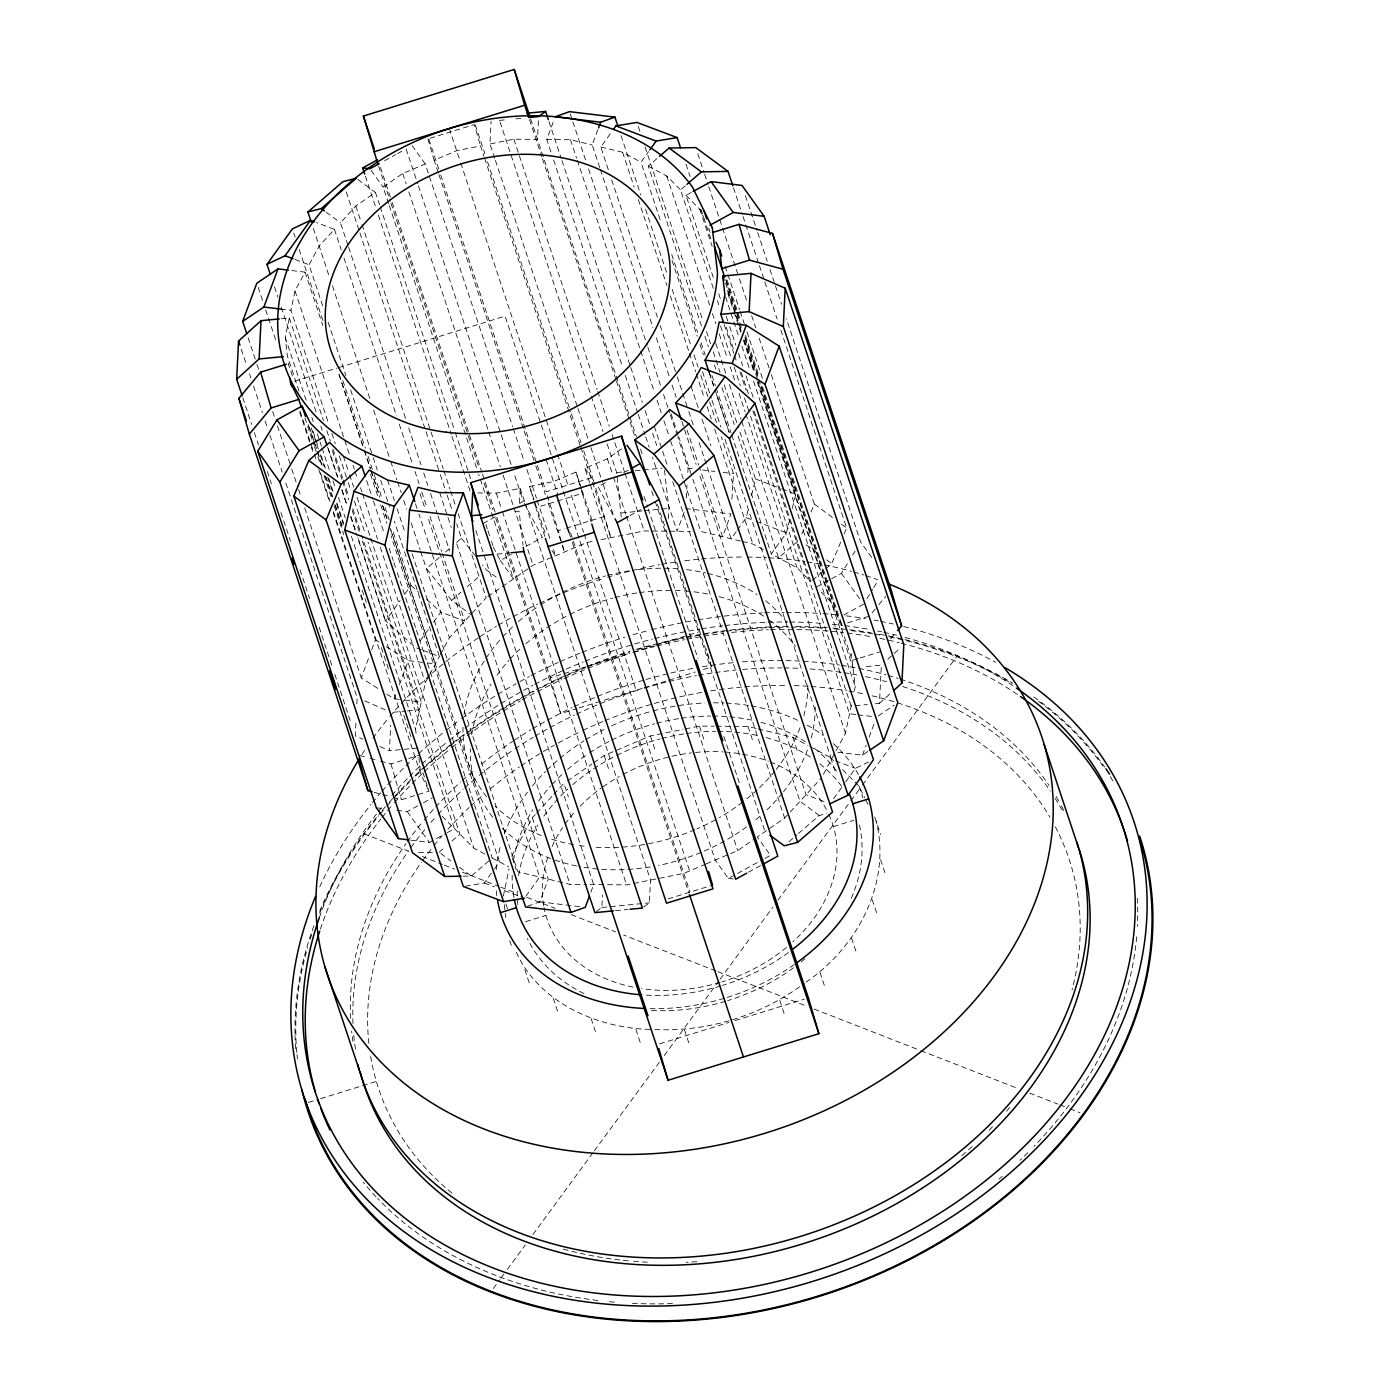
<?xml version="1.0" encoding="UTF-8"?>
<svg xmlns="http://www.w3.org/2000/svg" width="1389" height="1389" viewBox="0 0 1389 1389"><rect width="100%" height="100%" fill="white"/><g stroke="black" fill="none" stroke-linecap="round" stroke-linejoin="round"><path stroke-width="0.75" stroke-dasharray="5 3.75" d="M355.897 723.096L355.271 735.84L362.859 739.156M356.851 703.963L357.164 697.573L284.919 480.368M417.759 747.994L389.441 750.72L390.708 725.214M494.727 158.346L489.952 143.987L491.081 121.208M519.486 502.818L520.198 488.32L496.307 493.13L476.965 492.956M538.411 120.756L537.491 139.404L513.843 139.178L489.952 143.987M596.263 911.618L601.854 907.468L602.479 895.037M621.196 517.107L616.664 472.555L606.455 441.824M643.802 907.017L649.392 902.867L650.521 880.088L520.198 488.32M668.422 518.722L668.925 508.374L664.202 467.971M875.417 703.772L879.463 703.39L881.355 665.123L863.159 666.876M686.201 497.904L687.017 485.178M687.833 472.434L688.093 468.197L677.867 437.448M731.899 499.137L733.514 473.666L721.256 436.771M299.034 391.09L287.436 356.226L285.249 337.388L289.329 317.959L281.238 318.741M327.769 421.058L290.926 310.303L295.006 290.857L305.059 272.14L290.492 270.386M416.075 733.444L415.571 729.156L425.329 682.624L439.393 656.459M503.322 896.148L509.051 868.837M867.76 751.588L862.465 755.182L835.414 751.935L845.467 733.218L851.961 702.226M854.339 690.906L855.225 686.687L851.405 653.715M806.019 982.145C857.03 947.593 891.912 883.091 876.112 821.021M737.42 529.99L746.258 517.68L748.688 507.489M751.623 495.265L755.529 478.962L739.174 429.791M754.244 411.422L810.863 581.661L797.043 567.754L771.26 553.898L786.469 532.838L789.89 518.566M792.32 508.391L795.741 494.119L758.255 381.419M550.895 151.8L546.797 139.49L553.812 120.548M377.739 688.371L361.296 677.936L368.727 657.848M371.696 649.826L375.429 639.791L333.152 512.732M599.718 167.513L592.218 144.96L597.826 129.802M386.889 694.17L394.198 698.806L395.691 694.795M399.407 684.742L408.331 660.643L424.982 662.657M527.594 906.218L539.835 901.843L548.256 879.115L427.482 516.066M684.135 512.315L677.12 531.258L652.552 457.415M590.863 892.155L593.676 884.585L475.628 529.747M862.465 755.182L866.18 745.146M869.149 737.108L874.358 723.061M801.904 533.845L807.721 519.99M811.054 512.055L814.371 504.138L770.756 372.999M812.478 580.272L831.681 563.604L840.831 541.814M844.147 533.897L846.648 527.942L779.837 327.144M322.665 305.788L309.035 264.778L319.088 246.061L334.436 229.341L316.466 222.57M440.348 654.67L449.411 637.811L486.15 597.791L458.179 513.687M511.69 856.214L532.352 817.774L535.216 814.649M823.399 774.281L834.407 753.793M816.315 587.13L841.404 573.379L848.193 562.302M852.707 554.923L854.964 551.225M866.927 598.676L872.57 589.457M873.698 587.599L878.23 580.22M608.295 169.58L600.795 147.026L612.15 131.191M660.122 219.618L641.024 162.183L648.576 151.627M421.388 649.757L415.398 647.5L385.586 620.866L400.101 600.621M404.946 593.867L410.988 585.429L392.583 530.112M420.242 640.763L428.697 628.939M433.542 622.203L440.799 612.063L464.759 621.091L442.24 553.412M465.437 886.147L484.327 883.005L493.147 870.677M494.415 868.924L499.45 861.892L390.969 535.772M736.17 531.744L731.118 538.793L699.049 442.379M525.806 896.391L539.679 877.049L418.905 513.999M833.626 798.71L844.512 783.518M845.71 781.833L855.398 768.325L869.879 761.467M718.912 980.86L663.438 1056.682M720.162 979.158L772.892 907.052M777.996 900.072L849.634 802.443M850.919 800.706L861.163 786.764M862.43 785.011L957.09 656.025M493.303 1288.541L499.693 1279.825M500.978 1278.071L506.082 1271.109M507.367 1269.355L525.285 1244.961M532.959 1234.491L593.068 1152.557M594.353 1150.821L662.154 1058.418M872.066 612.844L877.518 606.316M878.872 604.666L885.678 596.506M890.714 638.818L896.148 632.273M347.979 245.315L340.479 222.744L355.827 206.023L375.429 192.446L379.527 204.756M536.658 813.086L552.423 795.914M553.846 794.352L563.882 783.431L568.379 796.939M765.009 858.367L770.496 855.346L757.318 836.977L784.646 818.052L788.917 813.381M790.219 811.957L821.385 778.014M887.762 659.306L900.593 647.673M879.463 703.39L890.679 693.215M701.497 326.068L648.281 166.09L657.882 157.756M713.304 288.356L680.541 189.894L685.35 185.727M439.219 557.51L426.51 568.535L451.581 600.326L470.802 614.511M445.574 552.006L450.331 547.874M456.686 542.37L461.461 538.238L456.686 523.879M451.581 600.326L461.113 592.061M467.468 586.557L478.597 576.904M439.115 852.221L445.504 846.665M451.911 841.109L459.915 834.181L362.355 540.859M797.807 541.189L778.604 557.84L737.663 434.774M463.162 876.181L471.375 876.042L488.997 860.763M789.021 841.682L796.973 834.789M798.553 833.417L819.215 815.499L826.837 813.555M388.607 203.506L383.156 187.098L402.758 173.503L425.26 163.989L512.61 426.527M589.665 482.695L584.891 468.336L607.392 458.804L621.647 448.925M487.886 596.593L533.081 565.271L586.974 542.474L593.329 541.189M567.389 781L591.888 764.019M593.641 762.804L604.146 755.512L650.399 735.944L683.11 729.364M706.341 863.836L737.715 850.572L755.529 838.209M654.861 1029.509C707.834 1032.201 761.953 1015.29 804.266 983.343M878.352 715.839L894.256 705.074M384.631 160.69L395.605 154.648M397.445 153.641L402.932 150.637M713.286 277.418L685.992 195.38L691.375 192.429M483.094 523.497L497.748 515.458M519.712 503.408L523.375 501.394L513.826 472.711M605.378 482.678L598.069 486.706L614.094 517.003M623.696 472.642L629.182 469.621M493.286 547.231L500.3 560.479L511.291 554.454M525.927 546.415L542.404 537.369L524.382 503.287M629.912 515.649L640.902 509.624M396.959 810.343L407.272 811.61L421.596 803.745M423.385 802.773L432.344 797.859M410.831 840.154L429.392 842.463L434.774 839.512M436.563 838.522L445.522 833.608M447.31 832.636L454.481 828.695L357.581 537.439M843.817 615.032L863.524 604.215M590.342 484.744L715.213 860.086L728.374 878.456L735.701 874.445M737.542 873.438L763.169 859.374M748.515 872.188L761.328 865.156M438.23 172.531L434.132 160.221L456.651 150.707L480.542 145.897L483.945 156.141M581.47 488.494L576.018 472.086L553.499 481.601L529.608 486.428L533.584 499.988M705.786 864.08L683.822 873.368L626.63 884.897L588.571 884.533M429.913 138.292L474.309 124.576L480.542 145.897M294.503 381.228L336.885 368.137M338.933 367.495L505.075 316.154L689.656 871.007M592.443 482.278L610.865 537.647L592.53 477.417L546.12 491.758L440.469 174.163M544.766 536.397L535.841 507.732L582.251 493.39L580.55 487.574M562.406 545.842L564.455 551.989L558.222 530.685L564.264 528.81M566.295 528.185L604.632 516.343M496.88 517.316L550.27 677.832L630.832 652.934M632.898 652.292L653.559 645.902M655.625 645.26L699.014 631.856M380.499 761.103L390.969 763.95L406.769 759.071M408.748 758.446L418.61 755.408M847.637 622.828L869.34 616.108M495.717 518.114L560.739 713.599L577.043 708.564M579.074 707.939L642.256 688.406M644.305 687.781L666.72 680.853M668.751 680.228L695.247 672.033M703.407 669.515L711.55 666.998L706.324 649.114M393.07 797.46L401.438 799.717L429.079 791.174L422.951 772.718M858.107 658.594L852.186 660.435L758.707 379.423M860.086 657.987L879.827 651.892M525.528 921.723L545.912 915.42M833.4 826.577L853.766 820.291M668.196 898.874L710.56 885.783M308.341 1102.449L318.654 1099.255M320.703 1098.612L376.384 1081.423M659.636 1043.868L728.93 1022.46M735.041 1020.568L804.335 999.16M600.899 539.661L644.166 530.945L690.455 531.379M685.159 728.947L699.466 726.065L714.259 726.204M499.346 120.409L505.544 119.801M515.875 118.812L524.139 118.013M616.664 472.555L624.946 471.756M635.277 470.767L641.475 470.159M643.541 469.968L662.136 468.162M514.937 511.517L519.069 511.117L523.045 545.13M621.404 512.958L642.065 510.961M644.131 510.77L668.925 508.374M496.932 554.107L511.395 552.718M393.365 712.262L405.501 711.081M407.515 710.89L419.652 709.71L361.644 535.373M855.19 705.734L867.326 704.553M601.854 907.468L649.392 902.867M615.535 910.646L627.932 909.448M418.593 852.568L435 852.29M546.797 139.49L570.445 139.716L592.218 144.96M716.359 726.221L748.046 726.516L756.172 728.478M412.134 553.881L517.889 871.806L570.028 884.359L586.8 884.515M516.309 952.246C539.262 1003.344 599.145 1028.954 652.761 1029.492M728.374 878.456L735.701 879.22M280.526 309.053L290.926 310.303M688.093 468.197L692.226 468.683M702.539 469.933L714.936 471.427M723.2 472.416L733.514 473.666M685.541 508.53L730.961 513.999L722.54 536.727L699.344 466.982M427.065 662.9L435.382 663.907L390.361 528.532M855.78 714.519L849.547 713.772L749.921 414.304M857.864 714.779L872.431 716.533M394.198 698.806L402.532 699.813M404.598 700.056L421.249 702.053L368.033 542.075M539.835 901.843L583.189 907.052M376.332 807.773L384.579 808.797M600.795 147.026L622.585 152.269L641.024 162.183M740.389 541.016L700.751 531.466L670.054 439.167M742.473 541.519L752.907 544.037L763.967 549.975M758.203 728.965L792.789 737.299L807.929 745.442M359.577 755.442L367.946 757.717M370.047 758.272L378.416 760.547M374.231 792.355L380.517 794.057M382.6 794.612L390.986 796.887M295.058 259.5L309.035 264.778M755.529 478.962L779.663 488.06M781.677 488.824L795.741 494.119M746.258 517.68L754.296 520.719M756.311 521.465L786.469 532.838M835.431 760.807L855.398 768.325M423.385 650.521L439.341 656.528L394.32 521.17M824.007 801.505L806.037 794.734L698.91 472.711M484.327 883.005L494.38 886.79M504.433 890.575L522.524 897.398M715.908 970.911L623.626 935.057M717.905 971.692L806.089 1005.914M814.145 1009.056L918.858 1049.893M920.872 1050.674L1017.529 1088.368M1029.614 1093.074L1057.81 1104.081M1059.824 1104.863L1067.881 1108.005M1069.895 1108.787L1079.947 1112.711M363.849 833.747L408.158 851.04M422.256 856.527L442.379 864.375M444.393 865.173L454.463 869.097M462.52 872.24L498.773 886.373M500.787 887.154L516.899 893.44M526.952 897.363L555.149 908.354M571.261 914.639L615.57 931.915M364.769 700.889L387.548 710.803M379.944 746.587L389.441 750.72M648.281 166.09L666.72 176.004L680.541 189.894M809.822 746.449L830.657 757.647L833.643 760.668M442.119 816.281L473.753 848.071L484.813 854.027M492.105 857.951L508.721 866.875M375.429 639.791L379.075 642.1M386.385 646.736L408.331 660.643M814.371 504.138L833.053 517.923M841.543 524.191L846.648 527.942M357.806 179.441L375.429 192.446M806.21 544.818L819.805 554.836M826.594 559.854L831.681 563.604M326.068 212.118L340.479 222.744M496.151 577.112L486.532 570.028L482.573 565.01M819.215 815.499L799.995 801.314L692.868 479.292M440.799 853.471L450.991 861.006M459.481 867.257L471.375 876.042M410.988 585.429L418.836 592.443M426.683 599.458L440.799 612.063M685.992 195.38L699.83 209.27L703.511 216.806M821.125 591.957L830.153 601.038L841.994 625.241M842.619 769.68L859.079 786.209L864.757 797.807M461.461 538.238L474.656 554.958M871.684 557.423L860.624 542.005L786.33 318.654M841.404 573.379L861.076 600.795M412.082 145.602L425.26 163.989M371.176 170.396L383.156 187.098M584.891 468.336L594.475 481.688M551.989 550.739L555.583 555.739L553.534 549.593M500.3 560.479L513.479 578.848L478.684 474.239M407.272 811.61L429.392 842.463M865.694 799.751L868.542 805.551M333.464 511.69L420.798 774.229L429.305 791.626M745.424 195.693L757.022 230.539M757.699 232.588L767.249 261.271M769.975 269.466L774.732 283.807M775.427 285.856L781.556 304.295M733.496 187.793L742.351 214.444M743.028 216.493L758.707 263.615M759.401 265.664L764.158 280.005M764.853 282.054L777.111 318.949M697.816 153.745L703.945 172.184M704.622 174.233L708.043 184.477M708.72 186.525L738.705 276.689M739.399 278.738L746.9 301.274M751.657 315.616L755.755 327.908M759.158 338.152L770.062 370.95M725.145 266.254L739.573 309.625M740.146 311.379L744.244 323.672M746.969 331.884L762.752 379.301M727.089 280.074L740.823 321.38M745.511 335.443L759.227 376.697M762.561 386.732L841.717 624.651M708.807 228.265L710.161 232.38M725.857 279.554L736.101 310.32M736.778 312.369L739.504 320.564M744.973 336.971L757.925 375.95M761.346 386.211L838.452 617.983M725.961 280.977L741.639 328.151M745.06 338.412L758.116 377.634M685.992 164.215L690.09 176.507M700.994 209.305L711.897 242.085M725.544 283.061L741.205 330.2M744.626 340.444L757.578 379.371M727.489 290.44L739.087 325.321M739.781 327.37L741.136 331.467M743.879 339.68L754.783 372.495M758.203 382.739L853.037 667.849M699.83 209.27L712.106 246.2M727.801 293.374L733.27 309.782M733.948 311.831L740.771 332.336M743.497 340.548L754.418 373.363M757.144 381.576L830.153 601.038M725.579 296.968L739.226 337.996M741.952 346.191L750.147 370.811M753.55 381.072L855.225 686.687M718.755 293.826L720.787 299.972M726.256 316.397L728.982 324.592M729.659 326.641L735.805 345.097M738.531 353.31L742.629 365.62M746.049 375.863L753.55 398.435M717.401 300.666L718.755 304.764M726.256 327.318L734.451 351.938M741.275 372.443L748.775 395.014M724.242 324.609L733.791 353.327M734.468 355.376L737.194 363.588M739.92 371.783L746.067 390.24M752.89 410.762L851.144 706.116M720.578 326.12L730.822 356.886M734.225 367.13L740.372 385.604M744.469 397.896L749.244 412.255M666.72 176.004L709.692 305.215M712.435 313.428L715.839 323.672M719.259 333.933L727.437 358.553M730.163 366.748L734.937 381.107M739.035 393.417L745.181 411.873M745.858 413.922L797.043 567.754M874.757 816.992L880.591 834.529M715.821 343.5L726.065 374.266M729.468 384.527L741.066 419.391M741.743 421.44L845.467 733.218M859.079 786.209L862.934 797.79M638.28 126.521L640.329 132.667M645.104 147.008L703.042 321.189M706.445 331.433L710.543 343.725M713.269 351.921L720.075 372.408M724.173 384.701L738.479 427.743M880.591 859.704L885.088 873.212M704.918 336.329L708.321 346.59M714.467 365.047L715.821 369.144M721.967 387.6L734.243 424.53M671.72 254.482L697.643 332.422M701.063 342.684L705.161 354.994M711.984 375.499L715.387 385.76M716.064 387.809L731.083 432.934M731.76 434.983L771.329 553.951M672.016 260.455L697.243 336.277M699.969 344.472L703.372 354.716M709.519 373.155L714.293 387.496M714.97 389.545L729.277 432.587M709.171 372.478L713.946 386.837M716.689 395.032L728.965 431.962M702.487 371.644L711.359 398.296M712.036 400.362L720.908 427.013M725.006 439.323L831.438 759.297M830.657 757.647L835.154 771.155M621.039 135.566L640.815 194.981M645.59 209.322L666.72 272.852M672.172 289.242L691.253 346.625M693.979 354.82L698.077 367.113M700.803 375.308L708.98 399.893M709.657 401.942L716.481 422.43M872.205 899.638L876.702 913.129M622.585 152.269L634.183 187.133M638.28 199.443L666.928 285.596M670.349 295.84L688.77 351.226M689.448 353.275L695.594 371.731M696.271 373.797L704.449 398.4M707.192 406.612L711.272 418.922M714.693 429.166L752.907 544.037M691.062 386.246L698.58 408.817M701.983 419.079L710.855 445.73M611.716 179.841L657.431 317.265M660.157 325.477L676.53 374.7M677.224 376.749L688.128 409.564M688.822 411.613L693.597 425.972M792.789 737.299L797.269 750.807M600.413 169.562L652.952 327.509M656.355 337.77L669.324 376.732M672.05 384.944L676.148 397.237M687.051 430.069L698.667 464.933M681.86 421.44L696.184 464.499M851.561 938.079L856.041 951.587M671.026 413.662L677.849 434.167M678.544 436.233L692.191 477.243M570.167 113.707L572.216 119.853M572.893 121.902L585.845 160.829M588.571 169.024L647.205 345.253M647.882 347.302L660.834 386.229M663.56 394.424L669.689 412.863M670.366 414.912L677.19 435.399M570.445 139.716L576.574 158.172M577.268 160.221L640.034 348.917M640.711 350.983L654.358 391.993M657.084 400.206L661.181 412.516M663.907 420.711L669.376 437.118M654.323 426.284L667.276 465.246M672.745 481.653L784.646 818.052M549.002 121.676L561.278 158.554M561.955 160.603L630.12 365.515M630.797 367.564L642.395 402.393M645.121 410.588L649.896 424.93M652.622 433.125L656.702 445.435M748.046 726.516L752.525 740.024M553.621 159.995L622.532 367.165M625.258 375.36L637.551 412.29M638.228 414.339L645.052 434.844M645.729 436.893L649.149 447.154M820.014 972.422L824.51 985.93M530.633 118.829L636.422 436.806M640.52 449.116L643.246 457.328M529.469 119.628L541.797 156.662M542.474 158.728L615.726 378.902M616.403 380.968L629.408 420.068M630.102 422.117L634.895 436.528M657.483 504.433L711.55 666.998M651.771 491.15L654.497 499.346M655.191 501.394L765.044 831.629M644.062 496.498L647.465 506.759M648.142 508.808L697.955 658.542M723.877 736.483L740.268 785.705M513.843 139.178L597.079 389.406M597.774 391.472L609.372 426.336M612.098 434.531L624.373 471.461M625.05 473.51L644.166 530.945M500.109 122.163L603.034 431.58M699.466 726.065L703.963 739.556M607.392 458.804L612.862 475.212M613.539 477.26L625.814 514.19M626.508 516.239L737.715 850.572M779.75 1000.34L784.247 1013.848M495.404 160.395L577.286 406.543M577.963 408.592L588.207 439.358M590.933 447.553L602.531 482.417M603.208 484.483L614.129 517.298M475.281 124.975L484.83 153.675M487.556 161.871L570.723 411.856M571.4 413.905L580.949 442.587M583.675 450.783L592.53 477.417M484.639 158.19L580.151 445.348M580.845 447.397L591.749 480.212M582.165 490.543L593.068 523.358M449.272 128.535L460.176 161.315M460.749 163.017L556.972 452.293M557.631 454.272L568.57 487.14M571.278 495.283L583.554 532.213M584.248 534.261L636.145 690.298M650.399 735.944L654.879 749.452M546.12 459.429L557.597 493.911M570.566 532.89L689.968 891.842M568.917 532.247L571.66 540.477M572.337 542.543L688.718 892.363M428.888 139.317L439.792 172.114M438.907 174.58L523.514 428.923M524.191 430.972L535.112 463.787M535.807 465.836L545.356 494.553M548.082 502.766L561.729 543.793M513.288 428.576L524.209 461.391M526.935 469.604L536.484 498.304M537.161 500.37L550.808 541.38M529.608 486.428L545.981 535.65M406.126 148.953L417.724 183.782M418.402 185.831L511.1 464.499M604.146 755.512L608.642 769.02M402.758 173.503L406.161 183.765M408.887 191.96L488.043 429.896M488.72 431.944L500.318 466.808M503.061 475.021L513.288 505.787M513.965 507.836L533.081 565.271M684.43 1029.787L688.927 1043.295M496.307 493.13L501.759 509.537M502.453 511.586L626.63 884.897M380.499 167.496L391.455 200.415M392.149 202.481L481.809 472.052M482.504 474.1L496.186 515.267M378.659 166.229L390.292 201.214M390.969 203.28L467.642 433.75M468.336 435.799L479.274 468.735M484.067 483.129L492.973 509.885M389.302 205.555L477.99 472.191M380.204 206.805L454.585 430.364M455.262 432.43L470.958 479.604M485.976 524.729L487.331 528.827M488.008 530.876L490.751 539.088M491.428 541.137L494.154 549.332M365.376 176.16L375.603 206.892M378.329 215.087L451.269 434.34M451.946 436.389L470.35 491.723M635.867 1029.336L640.364 1042.844M355.827 206.023L361.296 222.431M361.973 224.497L443.178 468.579M443.855 470.628L449.984 489.084M450.678 491.133L455.453 505.492M346.26 191.925L359.213 230.869M359.89 232.918L425.329 429.635M426.006 431.684L439.636 472.659M440.33 474.708L446.459 493.147M447.136 495.196L452.588 511.586M439.705 492.591L451.303 527.473M456.773 543.88L570.028 884.359M348.674 247.364L405.987 419.652M408.713 427.864L420.989 464.777M423.732 472.989L427.812 485.299M430.555 493.494L437.379 513.999M438.056 516.066L449.654 550.929M532.352 817.774L536.849 831.282M334.436 229.341L341.26 249.846M343.986 258.059L396.525 415.988M399.251 424.183L412.22 463.162M414.946 471.375L419.044 483.667M421.77 491.88L427.222 508.287M429.965 516.5L441.563 551.364M419.982 493.512L424.756 507.87M591.124 1018.554L595.603 1032.062M415.485 503.738L418.228 511.951M313.358 228.386L329.315 276.828M332.44 285.769L370.255 399.893M373.676 410.154L390.049 459.377M390.726 461.426L396.872 479.882M397.549 481.931L401.282 492.713M403.695 500.387L406.734 509.121M411.196 522.958L420.068 549.627M420.745 551.676L449.411 637.811M387.566 480.038L394.389 500.544M397.115 508.756L404.633 531.31M512.333 858.159L516.187 869.722M328.134 322.213L345.878 375.534M350.653 389.892L372.478 455.523M373.172 457.571L377.252 469.881M380.673 480.143L389.545 506.811M553.239 998.205L557.736 1011.713M293.756 232.987L295.11 237.085M299.208 249.378L323.064 321.102M342.823 380.517L365.324 448.143M368.05 456.339L373.502 472.729M374.179 474.778L381.68 497.314M385.083 507.575L389.18 519.868M305.059 272.14L322.804 325.477M339.176 374.7L363.744 448.543M364.422 450.592L370.568 469.048M371.245 471.097L379.44 495.717M382.843 505.978L386.941 518.271M338.933 374.283L363.501 448.126M364.178 450.175L370.325 468.631M371.002 470.68L379.874 497.349M382.6 505.561L387.375 519.92M390.795 530.164L474.587 782.059M370.498 474.239L377.999 496.793M380.725 505.006L386.871 523.462M366.644 480.577L372.79 499.05M373.467 501.099L384.388 533.914M389.163 548.273L393.261 560.583M393.938 562.632L396.664 570.827M397.358 572.876L415.78 628.262M416.457 630.311L492.192 857.985M505.874 903.874L507.801 909.656M524.834 969.644L529.313 983.152M295.006 290.857L344.142 438.542M344.819 440.591L350.271 456.998M352.997 465.211L354.369 469.308M355.046 471.357L357.789 479.57M360.515 487.765L361.869 491.88M362.564 493.928L377.565 539.054M380.291 547.249L425.329 682.624M509.728 940.631L512.281 948.34M343.43 456.321L348.899 472.729M349.577 474.778L353.674 487.088M357.077 497.331L370.047 536.31M370.724 538.359L473.753 848.071M331.867 433.368L335.287 443.629M339.367 455.922L347.563 480.542M348.24 482.591L350.983 490.803M354.386 501.047L365.307 533.862M289.329 317.959L323.446 420.502M326.849 430.764L330.269 441.025M332.995 449.22L342.545 477.938M343.222 479.986L348.691 496.394M352.789 508.704L360.966 533.324M332.336 450.609L341.885 479.327M342.562 481.375L348.708 499.849M352.112 510.093L359.629 532.664M274.484 286.863L277.887 297.107M281.29 307.351L316.744 413.905M320.824 426.215L322.196 430.312M328.325 448.751L337.874 477.434M341.954 489.727L347.406 506.117M350.827 516.361L355.584 530.702M358.31 538.915L385.586 620.866M327.561 447.189L337.805 477.955M341.885 490.265L347.354 506.672M350.757 516.934L356.904 535.39M285.249 337.388L306.396 400.97M311.865 417.377L313.22 421.492M317.317 433.802L321.415 446.095M322.092 448.143L330.287 472.764M333.013 480.976L335.062 487.122M338.465 497.384L345.288 517.889M351.434 536.345L415.571 729.156M313.046 431.232L318.498 447.64M321.241 455.852L325.321 468.162M328.742 478.424L333.516 492.765M336.919 503.026L343.743 523.531M311.31 428.02L316.084 442.362M316.761 444.428L319.505 452.623M320.182 454.672L324.279 466.982M327.682 477.243L333.152 493.651M336.555 503.894L343.378 524.417M292.385 375.95L288.287 363.64L288.773 367.825M309.434 427.222L322.404 466.2M325.825 476.444L332.648 496.967M335.374 505.162L342.198 525.684M308.167 424.548L312.942 438.907M313.619 440.955L316.362 449.168M317.039 451.217L321.814 465.575M325.217 475.837L332.04 496.342M334.784 504.537L342.284 527.108M304.903 417.881L313.775 444.549M314.452 446.598L317.178 454.793M317.873 456.842L320.599 465.055M324.002 475.316L331.52 497.87M334.245 506.082L343.795 534.782M362.216 590.169L366.314 602.479M381.315 647.604L388.833 670.158M403.834 715.283L411.335 737.854M300.024 411.196L313.671 452.206M314.348 454.255L317.074 462.468M320.494 472.729L330.044 501.429M258.18 287.332L262.955 301.691M265.681 309.886L275.907 340.618M299.764 412.342L310.667 445.122M311.344 447.171L312.716 451.269M318.845 469.708L329.749 502.488M248.127 337.787L256.323 362.373M257 364.422L259.048 370.568M272.678 411.561L274.727 417.707M277.453 425.902L291.082 466.878M291.759 468.926L297.888 487.365M298.583 489.414L301.309 497.609M304.712 507.853L361.296 677.936M241.287 349.229L246.738 365.62M249.464 373.815L250.836 377.912M253.562 386.107L262.417 412.759M265.143 420.954L267.192 427.1M269.917 435.295L282.193 472.173M242.797 397.74L251.669 424.392M254.395 432.587L258.476 444.879M267.348 471.513L271.428 483.806M280.977 512.489L290.509 541.189M300.059 569.872L309.608 598.555M319.14 627.238L332.093 666.182M334.818 674.377L351.191 723.547M582.251 493.39L591.158 522.073M547.405 495.856L558.222 530.685M576.018 472.086L579.977 485.646M427.899 138.917L434.132 160.221M534.14 501.915L535.841 507.732M550.27 677.832L560.739 713.599M390.969 763.95L401.438 799.717M504.311 904.743L505.804 917.643M418.853 757.491L420.798 774.229M859.409 825.031A176.073 135.063 -18.4 0 1 851.231 898.37M805.047 958.67A176.073 135.063 -18.4 0 1 800.186 962.646M793.449 967.803A176.073 135.063 -18.4 0 1 727.61 1000.67M725.614 1001.278A176.073 135.063 -18.4 0 1 648.732 1010.254M583.97 993.569A176.073 135.063 -18.4 0 1 527.403 938.513M517.819 904.569A176.073 135.063 -18.4 0 1 517.281 889.759M518.618 875.521A176.073 135.063 -18.4 0 1 537.908 824.997M543.88 816.072A176.073 135.063 -18.4 0 1 567.841 789.039M572.685 784.698A176.073 135.063 -18.4 0 1 614.91 756.311M616.768 755.373A176.073 135.063 -18.4 0 1 659.688 739.017M661.72 738.497A176.073 135.063 -18.4 0 1 684.256 733.843M686.305 733.531A176.073 135.063 -18.4 0 1 715.752 731.308M717.887 731.308A176.073 135.063 -18.4 0 1 732.645 731.916M734.729 732.09A176.073 135.063 -18.4 0 1 757.786 735.545M766.016 737.524A176.073 135.063 -18.4 0 1 811.419 757.717M819.84 763.846A176.073 135.063 -18.4 0 1 842.29 787.233M788.362 952.559A176.073 135.063 -18.4 0 1 722.523 985.426M720.544 986.016A176.073 135.063 -18.4 0 1 643.663 994.993M513.965 897.624A176.073 135.063 -18.4 0 1 512.211 874.514M513.548 860.277A176.073 135.063 -18.4 0 1 532.838 809.752M538.81 800.811A176.073 135.063 -18.4 0 1 550.634 786.105M552.075 784.525A176.073 135.063 -18.4 0 1 562.753 773.795M567.615 769.437A176.073 135.063 -18.4 0 1 587.807 754.019M589.613 752.838A176.073 135.063 -18.4 0 1 609.84 741.049M611.698 740.111A176.073 135.063 -18.4 0 1 654.618 723.773M656.632 723.235A176.073 135.063 -18.4 0 1 679.186 718.582M681.235 718.287A176.073 135.063 -18.4 0 1 710.664 716.064M712.8 716.064A176.073 135.063 -18.4 0 1 727.576 716.655M729.659 716.828A176.073 135.063 -18.4 0 1 752.699 720.301M760.946 722.28A176.073 135.063 -18.4 0 1 806.349 742.455M814.77 748.602A176.073 135.063 -18.4 0 1 837.202 771.989M828.868 814.475A150.481 115.443 -18.4 0 1 792.876 941.864M786.452 947.454A150.481 115.443 -18.4 0 1 722.089 981.832M720.127 982.422A150.481 115.443 -18.4 0 1 641.596 988.621M633.106 987.128A150.481 115.443 -18.4 0 1 544.002 907.625M543.637 905.628A150.481 115.443 -18.4 0 1 548.95 854.061M552.093 846.405A150.481 115.443 -18.4 0 1 562.58 827.636M565.063 824.059A150.481 115.443 -18.4 0 1 574.247 812.53M580.133 806.193A150.481 115.443 -18.4 0 1 601.194 788.101M602.913 786.851A150.481 115.443 -18.4 0 1 619.234 776.503M622.897 774.489A150.481 115.443 -18.4 0 1 691.496 752.89M695.524 752.456A150.481 115.443 -18.4 0 1 723.131 751.9M725.214 752.039A150.481 115.443 -18.4 0 1 768.36 761.224M770.357 762.005A150.481 115.443 -18.4 0 1 827.931 812.496M794.317 964.522A192.776 147.894 -18.4 0 1 726.134 997.736M724.138 998.344A192.776 147.894 -18.4 0 1 647.187 1008.588M496.845 895.801A192.776 147.894 -18.4 0 1 495.995 887.102M496.22 869.809A192.776 147.894 -18.4 0 1 500.891 844.477M504.311 834.042A192.776 147.894 -18.4 0 1 527.403 792.303M532.543 785.757A192.776 147.894 -18.4 0 1 545.443 771.555M546.971 770.044A192.776 147.894 -18.4 0 1 583.779 740.997M585.62 739.851A192.776 147.894 -18.4 0 1 604.093 729.485M611.629 725.839A192.776 147.894 -18.4 0 1 651.042 711.446M653.073 710.89A192.776 147.894 -18.4 0 1 704.9 702.99M713.46 702.799A192.776 147.894 -18.4 0 1 724.086 702.99M726.187 703.094A192.776 147.894 -18.4 0 1 749.122 705.543M751.241 705.89A192.776 147.894 -18.4 0 1 799.56 721.204M807.269 725.214A192.776 147.894 -18.4 0 1 823.278 735.476M833.348 743.671A192.776 147.894 -18.4 0 1 858.697 775.027M355.445 1049.06A376.471 288.825 -18.4 0 1 353.483 1032.131M352.98 1023.589A376.471 288.825 -18.4 0 1 408.505 850.936M410.988 847.464A376.471 288.825 -18.4 0 1 425.294 829.025M430.885 822.444A376.471 288.825 -18.4 0 1 436.667 815.933M438.143 814.319A376.471 288.825 -18.4 0 1 463.11 789.421M464.742 787.945A376.471 288.825 -18.4 0 1 477.677 776.711M479.274 775.375A376.471 288.825 -18.4 0 1 513.288 749.973M515.059 748.775A376.471 288.825 -18.4 0 1 533.237 737.229M535.078 736.118A376.471 288.825 -18.4 0 1 548.117 728.617M549.992 727.576A376.471 288.825 -18.4 0 1 574.49 715.04M576.418 714.12A376.471 288.825 -18.4 0 1 640.294 689.361M644.357 688.128A376.471 288.825 -18.4 0 1 667.015 681.93M669.099 681.426A376.471 288.825 -18.4 0 1 696.358 675.61M698.459 675.228A376.471 288.825 -18.4 0 1 713.182 672.832M715.283 672.536A376.471 288.825 -18.4 0 1 736.153 670.054M742.664 669.463A376.471 288.825 -18.4 0 1 781.938 667.918M784.108 667.935A376.471 288.825 -18.4 0 1 801.401 668.439M809.961 668.96A376.471 288.825 -18.4 0 1 841.821 672.398M843.991 672.727A376.471 288.825 -18.4 0 1 856.909 674.915M865.434 676.617A376.471 288.825 -18.4 0 1 886.408 681.669M902.676 686.496A376.471 288.825 -18.4 0 1 1050.344 791.088M1055.154 798.362A376.471 288.825 -18.4 0 1 1063.957 813.45M1137.278 898.214A425.051 326.085 -18.4 0 1 1137.383 926.446M1136.671 936.828A425.051 326.085 -18.4 0 1 1033.902 1146.481M1027.808 1152.696A425.051 326.085 -18.4 0 1 1019.995 1160.301M1002.233 1176.361A425.051 326.085 -18.4 0 1 999.038 1179.087M672.398 1303.594A425.051 326.085 -18.4 0 1 631.387 1303.299M614.424 1302.17A425.051 326.085 -18.4 0 1 606.073 1301.389M597.791 1300.469A425.051 326.085 -18.4 0 1 377.582 1198.447M376.089 1196.867A425.051 326.085 -18.4 0 1 363.276 1182.299M320.373 929.119A425.051 326.085 -18.4 0 1 380.812 819.024M382.131 817.374A425.051 326.085 -18.4 0 1 393 804.3M394.407 802.686A425.051 326.085 -18.4 0 1 422.916 772.944M424.513 771.451A425.051 326.085 -18.4 0 1 450.401 748.758M452.05 747.421A425.051 326.085 -18.4 0 1 465.593 736.865M467.329 735.562A425.051 326.085 -18.4 0 1 501.481 712.21M503.339 711.046A425.051 326.085 -18.4 0 1 520.25 700.994M522.16 699.917A425.051 326.085 -18.4 0 1 561.92 679.568M563.865 678.683A425.051 326.085 -18.4 0 1 629.825 653.594M633.957 652.326A425.051 326.085 -18.4 0 1 654.879 646.493M656.997 645.954A425.051 326.085 -18.4 0 1 684.69 639.669M686.826 639.253A425.051 326.085 -18.4 0 1 701.827 636.544M703.963 636.179A425.051 326.085 -18.4 0 1 723.2 633.419M731.69 632.429A425.051 326.085 -18.4 0 1 768.343 629.738M770.513 629.668A425.051 326.085 -18.4 0 1 843.071 632.551M847.307 633.054A425.051 326.085 -18.4 0 1 871.285 636.718M879.932 638.35A425.051 326.085 -18.4 0 1 899.117 642.673M901.218 643.194A425.051 326.085 -18.4 0 1 1018.814 695.403M297.42 1058.869A437.205 335.409 -18.4 0 1 296.986 1054.546M296.777 1052.376A437.205 335.409 -18.4 0 1 307.542 947.784M310.094 939.381A437.205 335.409 -18.4 0 1 312.872 931.012M319.661 913.181A437.205 335.409 -18.4 0 1 378.641 815.881M379.996 814.232A437.205 335.409 -18.4 0 1 385.534 807.669M386.958 806.037A437.205 335.409 -18.4 0 1 392.705 799.543M394.163 797.946A437.205 335.409 -18.4 0 1 409.304 782.163M415.589 776.017A437.205 335.409 -18.4 0 1 421.996 769.975M423.628 768.482A437.205 335.409 -18.4 0 1 447.935 747.647M449.585 746.327A437.205 335.409 -18.4 0 1 464.794 734.677M466.513 733.409A437.205 335.409 -18.4 0 1 500.526 710.543M502.367 709.414A437.205 335.409 -18.4 0 1 521.014 698.493M524.799 696.41A437.205 335.409 -18.4 0 1 534.14 691.392M541.727 687.503A437.205 335.409 -18.4 0 1 584.977 667.918M586.991 667.102A437.205 335.409 -18.4 0 1 629.668 652.031M637.864 649.566A437.205 335.409 -18.4 0 1 654.462 644.982M656.546 644.444A437.205 335.409 -18.4 0 1 683.926 638.159M686.044 637.725A437.205 335.409 -18.4 0 1 700.889 634.981M703.008 634.617A437.205 335.409 -18.4 0 1 724.173 631.491M726.291 631.231A437.205 335.409 -18.4 0 1 767.162 627.724M769.35 627.62A437.205 335.409 -18.4 0 1 789.039 627.134M791.226 627.134A437.205 335.409 -18.4 0 1 825.83 628.279M834.338 628.922A437.205 335.409 -18.4 0 1 842.776 629.721M851.127 630.641A437.205 335.409 -18.4 0 1 872.657 633.749M874.792 634.113A437.205 335.409 -18.4 0 1 881.216 635.259M889.707 636.943A437.205 335.409 -18.4 0 1 1012.043 683.666M1038.486 701.254A437.205 335.409 -18.4 0 1 1102.935 766.016M1110.228 776.729A437.205 335.409 -18.4 0 1 1114.811 784.073M1055.293 826.768A363.814 279.102 -18.4 0 1 1072.03 989.992M1009.734 1107.45A363.814 279.102 -18.4 0 1 1004.178 1113.978M992.51 1126.757A363.814 279.102 -18.4 0 1 987.961 1131.445M972.161 1146.55A363.814 279.102 -18.4 0 1 967.248 1150.925M965.598 1152.366A363.814 279.102 -18.4 0 1 959.209 1157.784M696.827 1261.681A363.814 279.102 -18.4 0 1 686.027 1262.288M647.326 1262.202A363.814 279.102 -18.4 0 1 630.467 1261.056M628.384 1260.865A363.814 279.102 -18.4 0 1 561.208 1248.485M451.929 1193.064A363.814 279.102 -18.4 0 1 370.637 1056.3M368.866 1043.365A363.814 279.102 -18.4 0 1 421.423 862.309M422.707 860.503A363.814 279.102 -18.4 0 1 432.76 847.168M434.08 845.519A363.814 279.102 -18.4 0 1 442.258 835.692M447.953 829.233A363.814 279.102 -18.4 0 1 469.256 807.426M470.836 805.933A363.814 279.102 -18.4 0 1 482.226 795.671M490.248 788.9A363.814 279.102 -18.4 0 1 519.347 766.954M521.153 765.738A363.814 279.102 -18.4 0 1 554.419 745.112M558.222 743.011A363.814 279.102 -18.4 0 1 581.053 731.291M582.998 730.354A363.814 279.102 -18.4 0 1 602.809 721.551M604.805 720.717A363.814 279.102 -18.4 0 1 702.157 692.347M710.647 690.906A363.814 279.102 -18.4 0 1 742.403 687.017M744.556 686.843A363.814 279.102 -18.4 0 1 785.532 685.385M794.109 685.576A363.814 279.102 -18.4 0 1 808.971 686.322M811.072 686.479A363.814 279.102 -18.4 0 1 846.908 690.732M849.044 691.08A363.814 279.102 -18.4 0 1 863.854 693.927M872.223 695.82A363.814 279.102 -18.4 0 1 1049.997 817.27M319.331 917.573A425.051 326.085 -18.4 0 1 377.061 813.294M378.364 811.645A425.051 326.085 -18.4 0 1 383.659 805.047M391.941 795.289A425.051 326.085 -18.4 0 1 408.053 777.823M409.581 776.26A425.051 326.085 -18.4 0 1 420.468 765.565M422.048 764.054A425.051 326.085 -18.4 0 1 447.935 741.361M449.602 740.024A425.051 326.085 -18.4 0 1 463.127 729.468M464.864 728.183A425.051 326.085 -18.4 0 1 499.033 704.813M500.891 703.65A425.051 326.085 -18.4 0 1 532.803 685.35M534.661 684.378A425.051 326.085 -18.4 0 1 583.102 661.963M585.082 661.164A425.051 326.085 -18.4 0 1 652.431 639.096M654.532 638.558A425.051 326.085 -18.4 0 1 699.362 629.148M701.514 628.8A425.051 326.085 -18.4 0 1 722.87 625.779M724.989 625.519A425.051 326.085 -18.4 0 1 765.895 622.341M768.065 622.272A425.051 326.085 -18.4 0 1 787.563 621.994M789.733 622.012A425.051 326.085 -18.4 0 1 823.92 623.522M832.306 624.269A425.051 326.085 -18.4 0 1 842.672 625.397M844.859 625.675A425.051 326.085 -18.4 0 1 868.837 629.321M877.466 630.971A425.051 326.085 -18.4 0 1 881.772 631.856M883.908 632.308A425.051 326.085 -18.4 0 1 896.652 635.277M905.038 637.464A425.051 326.085 -18.4 0 1 1014.63 686.826M319.783 886.79A437.205 335.409 -18.4 0 1 371.019 804.405M372.374 802.755A437.205 335.409 -18.4 0 1 380.621 792.876M382.044 791.244A437.205 335.409 -18.4 0 1 404.39 767.37M405.935 765.825A437.205 335.409 -18.4 0 1 417.082 755.199M418.697 753.706A437.205 335.409 -18.4 0 1 444.671 731.534M446.32 730.232A437.205 335.409 -18.4 0 1 459.863 719.901M461.599 718.634A437.205 335.409 -18.4 0 1 516.1 683.718M519.868 681.634A437.205 335.409 -18.4 0 1 529.209 676.617M531.102 675.627A437.205 335.409 -18.4 0 1 558.152 662.501M560.132 661.615A437.205 335.409 -18.4 0 1 580.064 653.125M582.078 652.326A437.205 335.409 -18.4 0 1 624.755 637.256M632.95 634.79A437.205 335.409 -18.4 0 1 649.531 630.207M651.632 629.668A437.205 335.409 -18.4 0 1 695.976 620.188M698.094 619.841A437.205 335.409 -18.4 0 1 762.248 612.931M764.436 612.844A437.205 335.409 -18.4 0 1 784.125 612.358M786.296 612.358A437.205 335.409 -18.4 0 1 820.916 613.487M823.052 613.643A437.205 335.409 -18.4 0 1 837.862 614.928M846.196 615.865A437.205 335.409 -18.4 0 1 865.59 618.609M874.15 620.084A437.205 335.409 -18.4 0 1 878.421 620.883M880.557 621.3A437.205 335.409 -18.4 0 1 893.231 623.991M903.683 626.508A437.205 335.409 -18.4 0 1 995.844 662.397M815.187 707.105A176.073 135.063 -18.4 0 1 810.69 739.851M807.408 749.921A176.073 135.063 -18.4 0 1 783.552 791.643M782.233 793.275A176.073 135.063 -18.4 0 1 766.172 810.568M759.731 816.402A176.073 135.063 -18.4 0 1 753.307 821.732M746.57 826.889A176.073 135.063 -18.4 0 1 658.455 865.434M650.226 866.927A176.073 135.063 -18.4 0 1 599.77 869.184M597.704 869.01A176.073 135.063 -18.4 0 1 578.831 866.406M576.73 865.989A176.073 135.063 -18.4 0 1 552.579 859.235M550.686 858.541A176.073 135.063 -18.4 0 1 501.151 826.959M492.661 817.236A176.073 135.063 -18.4 0 1 470.402 748.845M471.739 734.607A176.073 135.063 -18.4 0 1 491.029 684.082M497.002 675.158A176.073 135.063 -18.4 0 1 508.843 660.452M510.284 658.855A176.073 135.063 -18.4 0 1 520.962 648.125M525.806 643.784A176.073 135.063 -18.4 0 1 568.049 615.396M569.889 614.459A176.073 135.063 -18.4 0 1 612.809 598.103M614.841 597.583A176.073 135.063 -18.4 0 1 637.377 592.929M639.444 592.617A176.073 135.063 -18.4 0 1 673.144 590.412M675.262 590.464A176.073 135.063 -18.4 0 1 689.916 591.367M693.996 591.818A176.073 135.063 -18.4 0 1 710.908 594.631M719.137 596.628A176.073 135.063 -18.4 0 1 766.207 617.931M769.454 620.241A176.073 135.063 -18.4 0 1 795.411 646.336M807.808 684.933A176.073 135.063 -18.4 0 1 803.866 715.648M800.029 727.732A176.073 135.063 -18.4 0 1 776.173 769.471M774.854 771.103A176.073 135.063 -18.4 0 1 758.793 788.396M757.213 789.872A176.073 135.063 -18.4 0 1 744.278 800.863M742.594 802.165A176.073 135.063 -18.4 0 1 719.328 817.617M715.595 819.718A176.073 135.063 -18.4 0 1 696.913 828.868M694.986 829.684A176.073 135.063 -18.4 0 1 594.475 847.168M584.179 846.196A176.073 135.063 -18.4 0 1 575.671 844.981M573.553 844.616A176.073 135.063 -18.4 0 1 551.016 839.043M541.328 835.588A176.073 135.063 -18.4 0 1 495.3 806.332M486.601 796.73A176.073 135.063 -18.4 0 1 463.023 726.673M464.065 714.484A176.073 135.063 -18.4 0 1 484.796 660.105M485.976 658.299A176.073 135.063 -18.4 0 1 501.464 638.28M502.905 636.683A176.073 135.063 -18.4 0 1 513.583 625.953M518.427 621.612A176.073 135.063 -18.4 0 1 538.637 606.194M540.425 604.996A176.073 135.063 -18.4 0 1 560.67 593.225M562.51 592.287A176.073 135.063 -18.4 0 1 605.448 575.931M607.462 575.393A176.073 135.063 -18.4 0 1 629.998 570.757M638.193 569.646A176.073 135.063 -18.4 0 1 678.405 568.83M686.617 569.629A176.073 135.063 -18.4 0 1 705.612 572.928M707.678 573.397A176.073 135.063 -18.4 0 1 757.161 594.614M765.599 600.76A176.073 135.063 -18.4 0 1 786.799 622.463M361.887 754.574A376.471 288.825 -18.4 0 1 365.446 749.088M372.894 738.288A376.471 288.825 -18.4 0 1 388.416 718.148M389.805 716.498A376.471 288.825 -18.4 0 1 399.789 705.056M401.265 703.442A376.471 288.825 -18.4 0 1 478.181 637.898M479.969 636.7A376.471 288.825 -18.4 0 1 496.342 626.352M498.2 625.241A376.471 288.825 -18.4 0 1 511.221 617.74M513.097 616.699A376.471 288.825 -18.4 0 1 537.612 604.163M539.54 603.243A376.471 288.825 -18.4 0 1 603.416 578.484M607.479 577.251A376.471 288.825 -18.4 0 1 630.137 571.053M632.203 570.549A376.471 288.825 -18.4 0 1 659.462 564.733M661.581 564.351A376.471 288.825 -18.4 0 1 676.287 561.972M684.673 560.809A376.471 288.825 -18.4 0 1 699.257 559.177M701.428 558.968A376.471 288.825 -18.4 0 1 745.042 557.041M747.23 557.058A376.471 288.825 -18.4 0 1 766.676 557.683M768.812 557.805A376.471 288.825 -18.4 0 1 804.943 561.521M807.096 561.851A376.471 288.825 -18.4 0 1 822.166 564.455M824.302 564.872A376.471 288.825 -18.4 0 1 851.596 571.365M853.645 571.938A376.471 288.825 -18.4 0 1 863.802 574.994M865.798 575.619A376.471 288.825 -18.4 0 1 877.622 579.682M352.98 1041.663A376.471 288.825 -18.4 0 1 351.608 1031.107M350.618 1018.345A376.471 288.825 -18.4 0 1 406.039 843.54M407.307 841.769A376.471 288.825 -18.4 0 1 422.846 821.646M424.218 819.979A376.471 288.825 -18.4 0 1 434.201 808.537M435.677 806.922A376.471 288.825 -18.4 0 1 460.644 782.042M462.277 780.549A376.471 288.825 -18.4 0 1 475.212 769.315M481.688 764.019A376.471 288.825 -18.4 0 1 512.61 741.379M514.399 740.181A376.471 288.825 -18.4 0 1 530.772 729.833M532.612 728.721A376.471 288.825 -18.4 0 1 545.651 721.221M547.526 720.179A376.471 288.825 -18.4 0 1 572.042 707.643M573.97 706.723A376.471 288.825 -18.4 0 1 595.568 697.191M597.548 696.375A376.471 288.825 -18.4 0 1 643.94 680.124M645.989 679.534A376.471 288.825 -18.4 0 1 668.717 673.526M670.8 673.04A376.471 288.825 -18.4 0 1 693.892 668.213M702.313 666.755A376.471 288.825 -18.4 0 1 733.687 662.657M742.386 661.893A376.471 288.825 -18.4 0 1 801.088 661.164M803.241 661.286A376.471 288.825 -18.4 0 1 839.373 665.001M841.526 665.331A376.471 288.825 -18.4 0 1 856.579 667.935M858.715 668.352A376.471 288.825 -18.4 0 1 886.026 674.846M888.075 675.419A376.471 288.825 -18.4 0 1 898.214 678.474M900.228 679.117A376.471 288.825 -18.4 0 1 1049.112 785.48M1056.126 796.539A376.471 288.825 -18.4 0 1 1060.449 804.127M1061.491 806.054A376.471 288.825 -18.4 0 1 1064.478 811.888M295.649 1048.712A438.056 336.051 -18.4 0 1 295.024 1035.621M294.972 1033.416A438.056 336.051 -18.4 0 1 314.209 924.987M319.661 911.167A438.056 336.051 -18.4 0 1 380.829 812.114M382.218 810.464A438.056 336.051 -18.4 0 1 387.861 803.918M389.285 802.304A438.056 336.051 -18.4 0 1 413.557 777.007M415.155 775.479A438.056 336.051 -18.4 0 1 424.843 766.433M426.492 764.957A438.056 336.051 -18.4 0 1 451.095 744.261M452.762 742.941A438.056 336.051 -18.4 0 1 468.128 731.395M469.881 730.145A438.056 336.051 -18.4 0 1 504.224 707.505M506.082 706.393A438.056 336.051 -18.4 0 1 524.886 695.611M528.688 693.545A438.056 336.051 -18.4 0 1 534.314 690.559M536.189 689.586A438.056 336.051 -18.4 0 1 585.238 667.102M587.252 666.303A438.056 336.051 -18.4 0 1 630.102 651.215M636.249 649.358A438.056 336.051 -18.4 0 1 772.041 626.838M774.229 626.752A438.056 336.051 -18.4 0 1 787.355 626.474M796.105 626.474A438.056 336.051 -18.4 0 1 830.709 627.932M832.827 628.106A438.056 336.051 -18.4 0 1 847.62 629.547M849.721 629.773A438.056 336.051 -18.4 0 1 871.025 632.759M879.584 634.252A438.056 336.051 -18.4 0 1 885.991 635.467M888.109 635.884A438.056 336.051 -18.4 0 1 902.885 639.148M904.968 639.652A438.056 336.051 -18.4 0 1 1012.459 683.006M1033.92 696.983A438.056 336.051 -18.4 0 1 1104.706 767.075"/><path stroke-width="1.5" d="M242.12 395.691L236.668 379.301L238.561 341.034L261.01 320.685L279.206 318.932M236.668 379.301L259.118 358.952L261.01 320.685M613.469 910.854L594.874 912.642L476.271 556.104L471.531 515.701L472.659 492.904M893.891 690.298L901.912 683.041L783.309 326.502L749.14 311.622L751.032 273.355L722.714 276.081L724.902 294.919L720.822 314.348L723.547 322.561M783.309 326.502L785.202 288.235L751.032 273.355M901.912 683.041L903.805 644.774L785.202 288.235M589.474 895.94L585.255 907.312L570.983 912.417L525.563 906.948L406.96 550.409L409.512 510.076L417.933 487.348L439.705 492.591L463.353 492.817L472.902 521.535M570.983 912.417L452.38 555.878L454.932 515.545L463.353 492.817M524.538 898.162L503.547 901.652L463.336 886.495L344.732 529.956L354.004 491.237L369.127 470.124L387.566 480.038L409.356 485.282L414.807 501.689M503.547 901.652L384.944 545.113L394.216 506.395L409.356 485.282M246.773 333.69L242.676 321.397L256.809 283.234L278.008 268.893L288.408 270.143M242.676 321.397L263.875 307.038L278.008 268.893M598.537 127.91L600.638 122.232L614.91 117.127L617.636 125.323M746.275 325.269L719.224 322.005L715.144 341.451L705.091 360.168L732.142 363.414L746.275 325.269L779.177 346.139L897.798 702.678L883.647 740.823L869.531 750.407M883.647 740.823L765.044 384.284L779.177 346.139M461.113 876.199L444.706 876.476L412.429 852.672L293.826 496.116L308.792 460.471L329.61 442.414L343.43 456.321L361.869 466.218L365.29 476.479M444.706 876.476L326.102 519.937L341.052 484.275L361.869 466.218M408.765 839.894L398.452 838.626L376.332 807.773L257.729 451.234L276.949 419.86L302.021 406.092L310.32 423.037L324.158 436.945L326.884 445.14M398.452 838.626L279.849 482.07L299.069 450.696L324.158 436.945M270.386 274.571L266.983 264.327L292.385 228.89L310.476 220.313L314.47 221.806M266.983 264.327L285.075 255.75L310.476 220.313M613.417 129.437L615.935 125.913L636.926 122.423L677.138 137.58L680.541 147.824M649.844 149.873L656.146 141.07L677.138 137.58M725.075 376.558L701.115 367.529L691.062 386.246L675.714 402.966L699.674 411.995L725.075 376.558L754.887 403.209L873.49 759.748L848.089 795.185L829.997 803.762M848.089 795.185L729.485 438.646L754.887 403.209M372.13 791.782L367.946 790.654L249.343 434.115L238.873 398.33L260.646 372.183L286.308 364.248M249.343 434.115L271.115 407.949L298.757 399.424L301.482 407.619M897.52 630.641L901.6 625.745L891.13 589.96L772.527 233.421L739.035 224.358L713.356 232.276M307.907 211.996L342.857 181.681L356.209 178.261L321.258 208.576L307.907 211.996L311.31 222.24M659.48 156.367L669.099 148.033L695.767 147.599L728.044 171.403L732.819 185.744M686.947 184.338L701.358 171.854L728.044 171.403M688.892 423.749L669.672 409.564L654.323 426.284L634.721 439.862L653.941 454.047L688.892 423.749L713.963 455.54L832.567 812.079L797.616 842.376L784.264 845.814L769.836 835.171M797.616 842.376L679.013 485.837L713.963 455.54M548.325 119.628L545.599 111.433L538.619 116.607L530.338 117.405M364.699 174.111L362.651 167.965L377.304 159.926M379.128 163.694L369.978 168.729L362.651 167.965M693.163 191.439L711.081 181.612L742.021 185.449L764.141 216.302L770.287 234.741M709.918 225.244L733.201 212.448L764.141 216.302M631.023 468.614L640.173 463.596L659.202 499.571L777.823 856.11L763.169 864.149M746.692 873.195L735.701 879.22L617.098 522.681L628.088 516.656M644.565 507.61L659.202 499.571M377.964 164.18L363.397 116.051L514.208 69.45L529.956 116.78M373.867 151.835L524.677 105.234L528.792 117.579M901.6 625.745L782.997 269.206L749.504 260.125L721.863 268.667L719.676 249.829L715.995 242.311M737.906 785.948L808.415 997.892L818.885 1033.676L668.074 1080.277L481.184 518.514L470.715 482.73L621.525 436.129L642.76 499.918M481.184 518.514L632.012 471.913L818.885 1033.676M547.943 546.641L594.353 532.3L712.956 888.856L666.546 903.197L545.391 538.446M500.422 912.66L516.378 907.729M852.759 803.78L868.733 798.849M527.004 113.221L545.599 111.433M259.118 358.952L283.391 356.608M720.822 314.348L749.14 311.622M471.531 515.701L481.879 514.711M476.271 556.104L492.8 554.506M511.395 552.718L523.792 551.52L642.413 908.059L629.998 909.257M614.91 117.127L569.49 111.658L555.218 116.763L600.638 122.232M263.875 307.038L280.526 309.053M409.512 510.076L454.932 515.545M406.96 550.409L452.38 555.878M615.935 125.913L656.146 141.07M285.075 255.75L293.062 258.753M354.004 491.237L394.216 506.395M344.732 529.956L384.944 545.113M732.142 363.414L765.044 384.284M669.099 148.033L701.358 171.854M321.258 208.576L324.47 210.937M308.792 460.471L341.052 484.275M293.826 496.116L326.102 519.937M699.674 411.995L729.485 438.646M653.941 454.047L679.013 485.837M711.081 181.612L733.201 212.448M626.995 445.227L640.173 463.596M276.949 419.86L299.069 450.696M257.729 451.234L279.849 482.07M615.084 518.896L617.098 522.681M289.988 378.294L290.475 382.479L298.757 399.424M1044.215 744.608L1078.628 848.106M719.676 249.829L721.724 255.993M704.015 210.711L706.741 218.906M714.484 246.495L724.711 277.227M722.714 276.081L724.086 280.196M705.091 360.168L709.171 372.478M675.714 402.966L681.166 419.391M634.721 439.862L649.722 484.987M696.149 660.417L722.836 740.684M556.59 495.213L568.917 532.247M689.395 894.412L743.48 1056.977M363.397 116.051L374.336 148.988M470.715 482.73L478.25 505.37M628.158 956.014L648.003 1015.689M302.021 406.092L305.441 416.353M290.475 382.479L291.829 386.576M238.561 341.034L239.932 345.132M238.873 398.33L246.374 420.867M292.037 558.17L294.086 564.316M329.523 670.87L335.669 689.309M324.939 966.883L359.369 1070.363M591.801 524.122L594.353 532.3M772.527 233.421L782.997 269.206M739.035 224.358L749.504 260.125M514.208 69.45L524.677 105.234M621.525 436.129L632.012 471.913M708.598 871.598L712.574 885.158M658.751 1048.487L668.074 1080.277M260.646 372.183L271.115 407.949M358.64 758.845L367.946 790.654M523.306 547.266L523.792 551.52M849.356 793.987A176.073 135.063 -18.4 0 1 791.782 950.007M641.579 994.854A176.073 135.063 -18.4 0 1 514.381 899.69M859.739 776.937A192.776 147.894 -18.4 0 1 796.071 963.289M645.069 1008.501A192.776 147.894 -18.4 0 1 497.505 900.107M1079.201 849.356A376.471 288.825 -18.4 0 1 802.72 1243.85A376.471 288.825 -18.4 0 1 360.15 1071.735M329.922 1129.951A425.051 326.085 -18.4 0 1 320.737 1108.231M319.296 1104.22A425.051 326.085 -18.4 0 1 317.942 1100.192M315.425 1092.101A425.051 326.085 -18.4 0 1 319.696 931.203M1020.533 696.601A425.051 326.085 -18.4 0 1 1127.503 841.144M1016.366 688.024A425.051 326.085 -18.4 0 1 1056.595 1110.644A425.051 326.085 -18.4 0 1 536.449 1281.943A425.051 326.085 -18.4 0 1 319.331 917.573M1005.271 667.779A437.205 335.409 -18.4 0 1 1071.874 1107.832A437.205 335.409 -18.4 0 1 524.486 1289.339A437.205 335.409 -18.4 0 1 315.546 896.461M1140.334 840.901A437.205 335.409 -18.4 0 1 818.156 1296.006A437.205 335.409 -18.4 0 1 305.111 1098.994M889.724 584.335A376.471 288.825 -18.4 0 1 998.309 970.321A376.471 288.825 -18.4 0 1 502.749 1135.681A376.471 288.825 -18.4 0 1 357.32 761.988M1076.735 841.96A376.471 288.825 -18.4 0 1 800.272 1236.47A376.471 288.825 -18.4 0 1 357.702 1064.356M1139.692 836.109A438.056 336.051 -18.4 0 1 814.978 1297.656A438.056 336.051 -18.4 0 1 301.795 1089.375M1105.887 768.759A438.056 336.051 -18.4 0 1 1109.533 774.107M712.297 227.657L692.451 187.098A224.653 172.34 -18.4 0 0 334.94 196.491A224.653 172.34 -18.4 0 0 414.269 467.555A224.653 172.34 -18.4 0 0 717.523 272.748L712.297 227.657M446.477 432.257A176.073 135.063 -18.4 0 0 665.887 241.999A176.073 135.063 -18.4 0 0 380.742 207.673A176.073 135.063 -18.4 0 0 446.477 432.257"/></g></svg>
